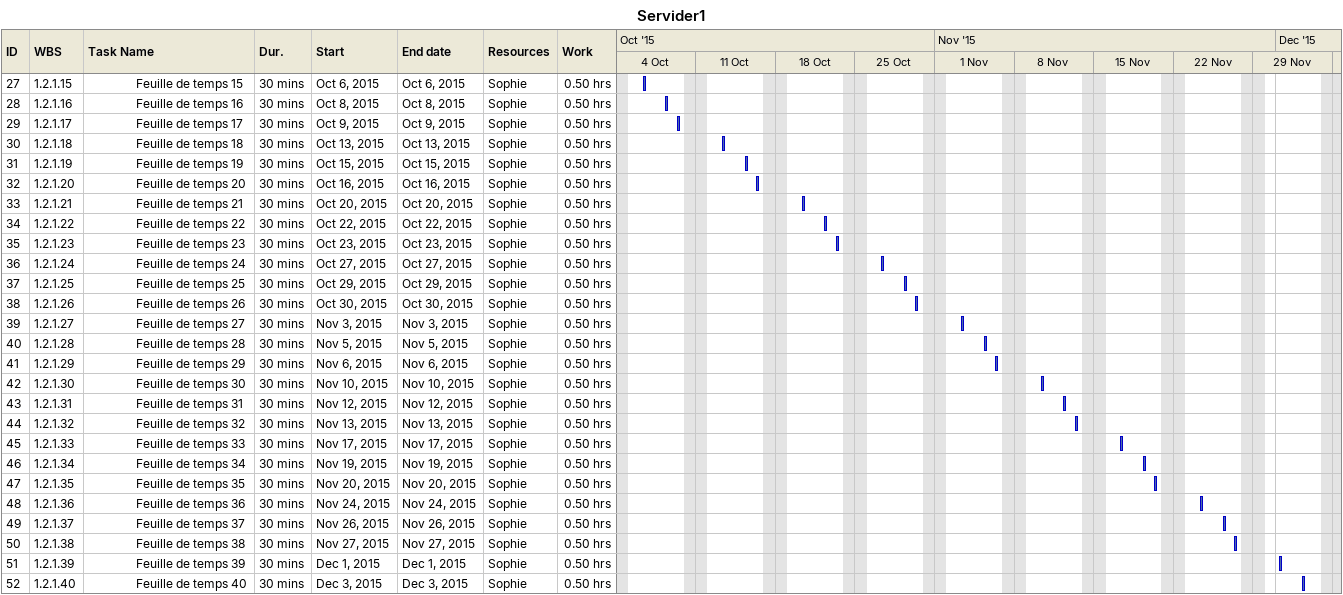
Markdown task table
Servider1

| ID | WBS | Task | Duration | Start | Finish | Resources | Work (h) |
|---|---|---|---|---|---|---|---|
| 27 | 1.2.1.15 | Feuille de temps 15 | 30min | 2015-10-06 | 2015-10-06 | Sophie | 0.50 |
| 28 | 1.2.1.16 | Feuille de temps 16 | 30min | 2015-10-08 | 2015-10-08 | Sophie | 0.50 |
| 29 | 1.2.1.17 | Feuille de temps 17 | 30min | 2015-10-09 | 2015-10-09 | Sophie | 0.50 |
| 30 | 1.2.1.18 | Feuille de temps 18 | 30min | 2015-10-13 | 2015-10-13 | Sophie | 0.50 |
| 31 | 1.2.1.19 | Feuille de temps 19 | 30min | 2015-10-15 | 2015-10-15 | Sophie | 0.50 |
| 32 | 1.2.1.20 | Feuille de temps 20 | 30min | 2015-10-16 | 2015-10-16 | Sophie | 0.50 |
| 33 | 1.2.1.21 | Feuille de temps 21 | 30min | 2015-10-20 | 2015-10-20 | Sophie | 0.50 |
| 34 | 1.2.1.22 | Feuille de temps 22 | 30min | 2015-10-22 | 2015-10-22 | Sophie | 0.50 |
| 35 | 1.2.1.23 | Feuille de temps 23 | 30min | 2015-10-23 | 2015-10-23 | Sophie | 0.50 |
| 36 | 1.2.1.24 | Feuille de temps 24 | 30min | 2015-10-27 | 2015-10-27 | Sophie | 0.50 |
| 37 | 1.2.1.25 | Feuille de temps 25 | 30min | 2015-10-29 | 2015-10-29 | Sophie | 0.50 |
| 38 | 1.2.1.26 | Feuille de temps 26 | 30min | 2015-10-30 | 2015-10-30 | Sophie | 0.50 |
| 39 | 1.2.1.27 | Feuille de temps 27 | 30min | 2015-11-03 | 2015-11-03 | Sophie | 0.50 |
| 40 | 1.2.1.28 | Feuille de temps 28 | 30min | 2015-11-05 | 2015-11-05 | Sophie | 0.50 |
| 41 | 1.2.1.29 | Feuille de temps 29 | 30min | 2015-11-06 | 2015-11-06 | Sophie | 0.50 |
| 42 | 1.2.1.30 | Feuille de temps 30 | 30min | 2015-11-10 | 2015-11-10 | Sophie | 0.50 |
| 43 | 1.2.1.31 | Feuille de temps 31 | 30min | 2015-11-12 | 2015-11-12 | Sophie | 0.50 |
| 44 | 1.2.1.32 | Feuille de temps 32 | 30min | 2015-11-13 | 2015-11-13 | Sophie | 0.50 |
| 45 | 1.2.1.33 | Feuille de temps 33 | 30min | 2015-11-17 | 2015-11-17 | Sophie | 0.50 |
| 46 | 1.2.1.34 | Feuille de temps 34 | 30min | 2015-11-19 | 2015-11-19 | Sophie | 0.50 |
| 47 | 1.2.1.35 | Feuille de temps 35 | 30min | 2015-11-20 | 2015-11-20 | Sophie | 0.50 |
| 48 | 1.2.1.36 | Feuille de temps 36 | 30min | 2015-11-24 | 2015-11-24 | Sophie | 0.50 |
| 49 | 1.2.1.37 | Feuille de temps 37 | 30min | 2015-11-26 | 2015-11-26 | Sophie | 0.50 |
| 50 | 1.2.1.38 | Feuille de temps 38 | 30min | 2015-11-27 | 2015-11-27 | Sophie | 0.50 |
| 51 | 1.2.1.39 | Feuille de temps 39 | 30min | 2015-12-01 | 2015-12-01 | Sophie | 0.50 |
| 52 | 1.2.1.40 | Feuille de temps 40 | 30min | 2015-12-03 | 2015-12-03 | Sophie | 0.50 |
